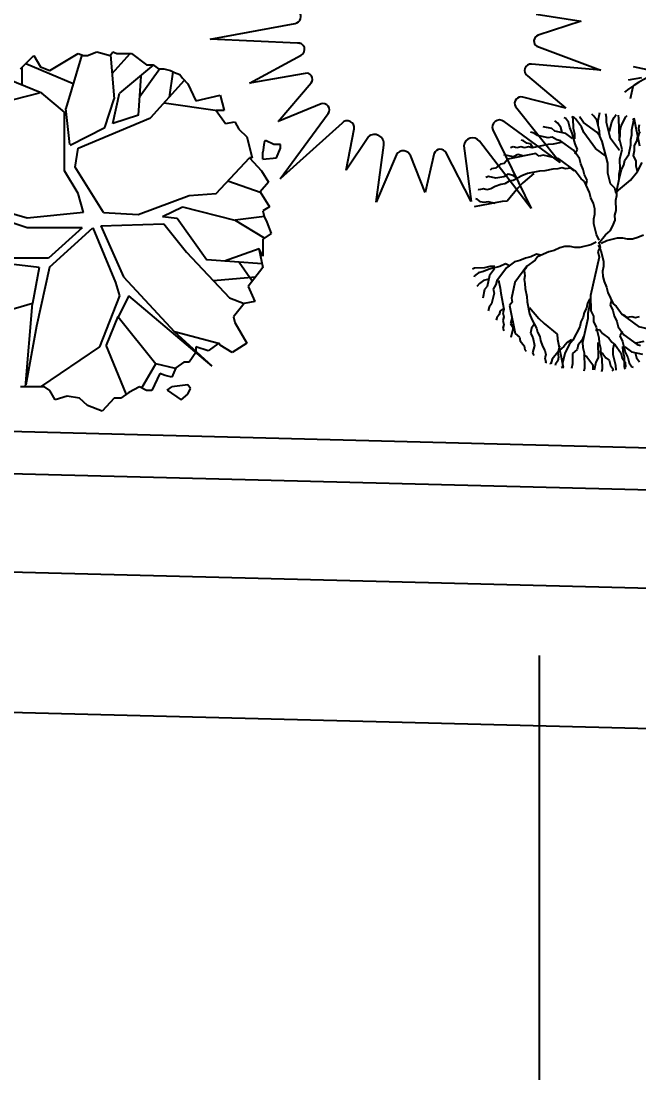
# Model space of a CAD drawing. Header units: millimetres. Extents: x 2680932 to 6187768, y 127588 to 383208.
# Drawn here: x 3076691 to 3077571, y 145732 to 147231 of the extents above; entities that cross this region are included whole.
import ezdxf

# ---------------------------------------------------------------- set-up
doc = ezdxf.new("R2010")
doc.units = ezdxf.units.MM
doc.header["$LTSCALE"] = 20
for name, color, linetype in [('AXIS', 3, 'Continuous'), ('家具内线', 36, 'Continuous'), ('家具外线', 255, 'Continuous'), ('装饰一', 201, 'Continuous'), ('阳台栏杆', 149, 'Continuous')]:
    doc.layers.add(name, color=color, linetype=linetype)
doc.styles.add('_TCH_DIM_T3', font='SIMPLEX', dxfattribs={"width": 0.705882, "bigfont": 'GBCBIG'})
doc.dimstyles.new('_TCH_ARCH&&100', dxfattribs={"dimtxt": 297.5, "dimasz": 100, "dimexe": 250, "dimexo": 300, "dimgap": 126.25, "dimtad": 1, "dimdec": 0, "dimzin": 0, "dimdsep": 46, "dimtxsty": '_TCH_DIM_T3', "dimblk": 'ARCHTICK', "dimcen": 0.09, "dimclrt": 7, "dimazin": 2, "dimtfac": 1, "dimtdec": 0, "dimtix": 1, "dimtmove": 2, "dimatfit": 3, "dimfxl": 1, "dimtolj": 1, "dimtzin": 0, "dimarcsym": 0})

# ---------------------------------------------------------------- blocks, each defined once
blk = doc.blocks.new('_ArchTick')
at = {"color": 0, "linetype": 'ByBlock', "lineweight": -3, "const_width": 0.15}
blk.add_lwpolyline([(-0.5, -0.5), (0.5, 0.5)], dxfattribs=at)
blk = doc.blocks.new('*D321')
at = {"layer": 'AXIS', "color": 0, "lineweight": -2, "transparency": 16777216}
for p, q in [((3069629.1, 146027), (3069629.1, 143577)), ((3077429.1, 146027), (3077429.1, 143577)), ((3069629.1, 143827), (3077429.1, 143827))]:
    blk.add_line(p, q, dxfattribs=at)
at = {"layer": 'Defpoints', "color": 0, "transparency": 16777216}
for p in [(3069629.1, 146327), (3077429.1, 146327), (3077429.1, 143827)]:
    blk.add_point(p, dxfattribs=at)
at = {"layer": 'AXIS', "color": 0, "lineweight": -2, "transparency": 16777216, "xscale": 100, "yscale": 100, "zscale": 100, "rotation": 180}
blk.add_blockref('_ArchTick', (3069629.1, 143827), dxfattribs=at)
at = {"layer": 'AXIS', "color": 0, "lineweight": -2, "transparency": 16777216, "xscale": 100, "yscale": 100, "zscale": 100}
blk.add_blockref('_ArchTick', (3077429.1, 143827), dxfattribs=at)
at = {"layer": 'AXIS', "color": 7, "transparency": 16777216, "insert": (3073529.1, 144102), "char_height": 297.5, "attachment_point": 5, "style": '_TCH_DIM_T3'}
blk.add_mtext('\\A1;7800', dxfattribs=at)
blk = doc.blocks.new('*D322')
at = {"layer": 'AXIS', "color": 0, "lineweight": -2, "transparency": 16777216}
for p, q in [((3077429.1, 146027), (3077429.1, 143577)), ((3085229.1, 146027), (3085229.1, 143577)), ((3077429.1, 143827), (3085229.1, 143827))]:
    blk.add_line(p, q, dxfattribs=at)
at = {"layer": 'Defpoints', "color": 0, "transparency": 16777216}
for p in [(3077429.1, 146327), (3085229.1, 146327), (3085229.1, 143827)]:
    blk.add_point(p, dxfattribs=at)
at = {"layer": 'AXIS', "color": 0, "lineweight": -2, "transparency": 16777216, "xscale": 100, "yscale": 100, "zscale": 100, "rotation": 180}
blk.add_blockref('_ArchTick', (3077429.1, 143827), dxfattribs=at)
at = {"layer": 'AXIS', "color": 0, "lineweight": -2, "transparency": 16777216, "xscale": 100, "yscale": 100, "zscale": 100}
blk.add_blockref('_ArchTick', (3085229.1, 143827), dxfattribs=at)
at = {"layer": 'AXIS', "color": 7, "transparency": 16777216, "insert": (3081329.1, 144102), "char_height": 297.5, "attachment_point": 5, "style": '_TCH_DIM_T3'}
blk.add_mtext('\\A1;7800', dxfattribs=at)
blk = doc.blocks.new('*D327')
at = {"layer": 'AXIS', "color": 0, "lineweight": -2, "transparency": 16777216}
for p, q in [((3065079.1, 146027), (3065079.1, 142777)), ((3116429.1, 146027), (3116429.1, 142777)), ((3065079.1, 143027), (3116429.1, 143027))]:
    blk.add_line(p, q, dxfattribs=at)
at = {"layer": 'Defpoints', "color": 0, "transparency": 16777216}
for p in [(3065079.1, 146327), (3116429.1, 146327), (3116429.1, 143027)]:
    blk.add_point(p, dxfattribs=at)
at = {"layer": 'AXIS', "color": 0, "lineweight": -2, "transparency": 16777216, "xscale": 100, "yscale": 100, "zscale": 100, "rotation": 180}
blk.add_blockref('_ArchTick', (3065079.1, 143027), dxfattribs=at)
at = {"layer": 'AXIS', "color": 0, "lineweight": -2, "transparency": 16777216, "xscale": 100, "yscale": 100, "zscale": 100}
blk.add_blockref('_ArchTick', (3116429.1, 143027), dxfattribs=at)
at = {"layer": 'AXIS', "color": 7, "transparency": 16777216, "insert": (3090754.1, 143302), "char_height": 297.5, "attachment_point": 5, "style": '_TCH_DIM_T3'}
blk.add_mtext('\\A1;51350', dxfattribs=at)
blk = doc.blocks.new('MK-ZW-0004')
at = {"layer": '家具内线'}
for p, q in [((-131198.7, 4165.3), (-131181.9, 4136.1)), ((-131178, 4154.7), (-131162.6, 4143)), ((-131160.4, 4154.5), (-131145, 4163.3))]:
    blk.add_line(p, q, dxfattribs=at)
at = {"layer": '家具外线'}
for p, q in [((-130880.5, 4408), (-130888.4, 4421.8)), ((-130878.8, 4419.2), (-130877.4, 4426.1)), ((-130866.3, 4416.1), (-130864.9, 4423)), ((-130864.9, 4423), (-130865.7, 4424.6)), ((-130913.8, 4391), (-130925.2, 4410.9)), ((-130894.4, 4404.1), (-130903.7, 4411)), ((-130893.3, 4406.8), (-130895.9, 4411.4)), ((-130890.8, 4383.7), (-130893.3, 4406.8)), ((-130883.1, 4412.6), (-130878.8, 4419.2)), ((-130879.3, 4396.4), (-130880.5, 4408)), ((-130874, 4401.5), (-130870.6, 4409.6)), ((-130870.6, 4409.6), (-130866.3, 4416.1)), ((-130868, 4404.9), (-130857.5, 4415)), ((-130864.9, 4404.4), (-130863.5, 4411.3)), ((-130863.5, 4411.3), (-130858.3, 4416.3)), ((-130857.5, 4415), (-130856.4, 4417.7)), ((-130851.3, 4404), (-130846.1, 4409.1)), ((-130845.7, 4399.1), (-130844.3, 4406)), ((-130844.3, 4406), (-130841.4, 4405.6)), ((-130910.8, 4362.1), (-130913.8, 4391)), ((-130882.7, 4388.4), (-130874, 4401.5)), ((-130877.5, 4393.4), (-130872.3, 4398.4)), ((-130872.3, 4398.4), (-130868, 4404.9)), ((-130872.1, 4384), (-130869.3, 4397.8)), ((-130869.3, 4397.8), (-130864.9, 4404.4)), ((-130865.1, 4385.9), (-130859.9, 4390.9)), ((-130859.9, 4390.9), (-130851.3, 4404)), ((-130850.1, 4392.5), (-130845.7, 4399.1)), ((-130849.5, 4386.7), (-130850.1, 4392.5)), ((-130844.8, 4383.3), (-130834.4, 4393.3)), ((-130834.4, 4393.3), (-130830.3, 4395.6)), ((-130920.4, 4379), (-130925.1, 4382.4)), ((-130917.8, 4374.4), (-130920.4, 4379)), ((-130893.7, 4369.8), (-130890.8, 4383.7)), ((-130893.1, 4378.3), (-130886.2, 4380.3)), ((-130886.2, 4380.3), (-130882.7, 4388.4)), ((-130872.9, 4371.3), (-130871.5, 4378.2)), ((-130871.5, 4378.2), (-130872.1, 4384)), ((-130871.2, 4382.4), (-130865.1, 4385.9)), ((-130857.8, 4363.6), (-130842.2, 4378.7)), ((-130854.3, 4371.7), (-130849.1, 4376.7)), ((-130850.9, 4379.8), (-130849.5, 4386.7)), ((-130850.3, 4374), (-130850.9, 4379.8)), ((-130849.1, 4376.7), (-130844.8, 4383.3)), ((-130842.2, 4378.7), (-130835.2, 4380.6)), ((-130835.2, 4380.6), (-130825, 4386.4)), ((-130832.2, 4366), (-130829.4, 4379.9)), ((-130829.4, 4379.9), (-130824.2, 4384.9)), ((-130818, 4374.1), (-130814, 4376.4)), ((-130912.3, 4369.4), (-130917.8, 4374.4)), ((-130913.6, 4348.2), (-130910.8, 4362.1)), ((-130911.6, 4363.6), (-130912.3, 4369.4)), ((-130901.4, 4355.2), (-130898, 4363.3)), ((-130898, 4363.3), (-130893.7, 4369.8)), ((-130871.7, 4359.7), (-130872.9, 4371.3)), ((-130863.9, 4360.1), (-130858.7, 4365.1)), ((-130858.7, 4365.1), (-130854.3, 4371.7)), ((-130833.6, 4359.1), (-130818, 4374.1)), ((-130831.6, 4360.2), (-130832.2, 4366)), ((-130811.2, 4357.6), (-130805.2, 4361.1)), ((-130913, 4342.5), (-130913.6, 4348.2)), ((-130909.2, 4340.5), (-130905.8, 4348.6)), ((-130905.8, 4348.6), (-130901.4, 4355.2)), ((-130876, 4338.9), (-130872.5, 4347)), ((-130873.6, 4330.1), (-130843.2, 4347.5)), ((-130873.1, 4352.8), (-130871.7, 4359.7)), ((-130868.5, 4349.3), (-130873.1, 4352.8)), ((-130872.5, 4347), (-130863.9, 4360.1)), ((-130843.2, 4347.5), (-130838, 4352.5)), ((-130838, 4352.5), (-130833.6, 4359.1)), ((-130836.5, 4345.2), (-130830.4, 4348.7)), ((-130830.4, 4348.7), (-130821.7, 4347.5)), ((-130822.6, 4318.2), (-130798.4, 4350.9)), ((-130821.7, 4347.5), (-130811.2, 4357.6)), ((-130814.4, 4339.5), (-130802.2, 4346.5)), ((-130802.2, 4346.5), (-130797, 4351.5)), ((-130797, 4351.5), (-130798.1, 4348.8)), ((-130919.9, 4326.3), (-130913, 4342.5)), ((-130915.3, 4337.1), (-130909.2, 4340.5)), ((-130884.6, 4325.8), (-130881.2, 4333.9)), ((-130881.2, 4333.9), (-130876, 4338.9)), ((-130857, 4329.4), (-130836.1, 4335.2)), ((-130851.3, 4342.8), (-130844.3, 4344.8)), ((-130844.3, 4344.8), (-130836.5, 4345.2)), ((-130836.1, 4335.2), (-130828.3, 4335.6)), ((-130835.3, 4333.7), (-130828.6, 4331.4)), ((-130828.6, 4331.4), (-130820.7, 4331.8)), ((-130828.3, 4335.6), (-130814.4, 4339.5)), ((-130820.7, 4331.8), (-130812, 4330.6)), ((-130817.2, 4326.7), (-130808, 4331.9)), ((-130812, 4330.6), (-130796.3, 4331.5)), ((-130808, 4331.9), (-130804.5, 4336.6)), ((-130804.5, 4336.6), (-130799.9, 4339.3)), ((-130799.9, 4339.3), (-130794.2, 4339.9)), ((-130796.3, 4331.5), (-130790.2, 4334.9)), ((-130794.2, 4339.9), (-130792.6, 4340.7)), ((-130790.2, 4334.9), (-130789.3, 4333.4)), ((-130927.7, 4311.6), (-130924.2, 4319.7)), ((-130924.2, 4319.7), (-130919.9, 4326.3)), ((-130900.2, 4310.7), (-130884.6, 4325.8)), ((-130896.2, 4313.1), (-130891, 4318.1)), ((-130891, 4318.1), (-130878.8, 4325.1)), ((-130889.2, 4315), (-130883.1, 4318.5)), ((-130883.1, 4318.5), (-130876.2, 4320.4)), ((-130878.8, 4325.1), (-130873.6, 4330.1)), ((-130876.2, 4320.4), (-130870.1, 4323.9)), ((-130870.1, 4323.9), (-130863.1, 4325.9)), ((-130863.1, 4325.9), (-130857, 4329.4)), ((-130827.6, 4312.7), (-130822.6, 4318.2)), ((-130801, 4309), (-130798.7, 4315.7)), ((-130798.7, 4315.7), (-130795.3, 4320.4)), ((-130795.3, 4320.4), (-130790.7, 4323)), ((-130790.7, 4323), (-130787.2, 4327.7)), ((-130787.2, 4327.7), (-130785.7, 4328.6)), ((-131006.7, 4304.4), (-131014.8, 4307.9)), ((-131000.1, 4300.1), (-131006.7, 4304.4)), ((-130948.9, 4282.9), (-130900.2, 4310.7)), ((-130937.2, 4300), (-130932, 4305.1)), ((-130932, 4305.1), (-130927.7, 4311.6)), ((-130896.2, 4313.1), (-130889.2, 4315)), ((-130826.3, 4289.1), (-130827.6, 4312.7)), ((-130808.3, 4296.8), (-130804.8, 4301.4)), ((-130804.8, 4301.4), (-130801, 4309)), ((-130793.7, 4299.8), (-130784.4, 4305)), ((-130784.4, 4305), (-130782.5, 4308.8)), ((-130995.1, 4294.9), (-131000.1, 4300.1)), ((-130991.6, 4288.8), (-130995.1, 4294.9)), ((-130986.6, 4283.6), (-130991.6, 4288.8)), ((-130957.2, 4278.4), (-130948.5, 4291.5)), ((-130948.5, 4291.5), (-130943.3, 4296.6)), ((-130943.3, 4296.6), (-130937.2, 4300)), ((-130826.3, 4278.4), (-130826.3, 4289.1)), ((-130814, 4285.4), (-130810.6, 4290.1)), ((-130810.6, 4290.1), (-130808.3, 4296.8)), ((-130802.8, 4283.7), (-130800.6, 4290.4)), ((-130800.6, 4290.4), (-130793.7, 4299.8)), ((-130784.8, 4280.6), (-130783.6, 4289.3)), ((-130783.6, 4289.3), (-130780.2, 4294)), ((-130780.2, 4294), (-130779.8, 4296.9)), ((-130973.5, 4274.9), (-130986.6, 4283.6)), ((-130965.4, 4271.5), (-130973.5, 4274.9)), ((-130964.6, 4267.8), (-130960.2, 4274.4)), ((-130960.6, 4270.3), (-130957.2, 4278.4)), ((-130960.2, 4274.4), (-130953.3, 4276.3)), ((-130953.3, 4276.3), (-130948.9, 4282.9)), ((-130828.9, 4258), (-130826.3, 4278.4)), ((-130822.4, 4264.4), (-130818.6, 4272)), ((-130818.6, 4272), (-130814, 4285.4)), ((-130814.8, 4279.6), (-130809, 4280.2)), ((-130809, 4280.2), (-130802.8, 4283.7)), ((-130788.2, 4276), (-130784.8, 4280.6)), ((-130787.8, 4268.1), (-130788.2, 4276)), ((-131014.2, 4255.8), (-131024.6, 4245.7)), ((-131008.1, 4259.2), (-131014.2, 4255.8)), ((-131002.9, 4264.3), (-131008.1, 4259.2)), ((-130993.9, 4267.4), (-131002.9, 4264.3)), ((-130986.9, 4269.3), (-130993.9, 4267.4)), ((-130978.2, 4268.2), (-130986.9, 4269.3)), ((-130970, 4258.6), (-130978.7, 4245.5)), ((-130962.5, 4269), (-130978.2, 4268.2)), ((-130966.6, 4266.7), (-130970, 4258.6)), ((-130961.8, 4265.5), (-130953.7, 4262.1)), ((-130953.7, 4262.1), (-130940.6, 4253.4)), ((-130832.8, 4250.4), (-130822.4, 4264.4)), ((-130811.9, 4235.4), (-130787.8, 4268.1)), ((-130793.9, 4253.8), (-130791.6, 4260.5)), ((-130791.6, 4260.5), (-130779.3, 4267.6)), ((-131075.7, 4240.9), (-131089.7, 4237.1)), ((-131075.7, 4240.9), (-131080.1, 4234.4)), ((-131060, 4241.8), (-131075.7, 4240.9)), ((-131033.9, 4238.4), (-131060, 4241.8)), ((-131030.7, 4242.2), (-131037.9, 4236.1)), ((-131024.6, 4245.7), (-131030.7, 4242.2)), ((-130978.7, 4245.5), (-130983.9, 4240.4)), ((-130940.6, 4253.4), (-130935.5, 4248.2)), ((-130935.5, 4248.2), (-130932, 4242.1)), ((-130932, 4242.1), (-130927, 4236.9)), ((-130844.7, 4235.6), (-130837.8, 4244.9)), ((-130837.8, 4244.9), (-130832.8, 4250.4)), ((-130800.1, 4250.3), (-130793.9, 4253.8)), ((-130794.3, 4240.2), (-130789.6, 4242.8)), ((-130789.6, 4242.8), (-130786.2, 4247.5)), ((-130786.2, 4247.5), (-130781.6, 4250.1)), ((-130781.6, 4250.1), (-130779.7, 4253.9)), ((-131085.3, 4229.4), (-131088.7, 4221.3)), ((-131080.1, 4234.4), (-131085.3, 4229.4)), ((-131050.1, 4229.1), (-131062.3, 4222.1)), ((-131050.1, 4229.1), (-131055.3, 4224.1)), ((-131037.9, 4236.1), (-131050.1, 4229.1)), ((-131036.2, 4233), (-131036.7, 4224.5)), ((-131031.8, 4239.5), (-131036.2, 4233)), ((-130995.2, 4231.9), (-130999.5, 4225.4)), ((-130990, 4237), (-130995.2, 4231.9)), ((-130983.9, 4240.4), (-130990, 4237)), ((-130927, 4236.9), (-130920.5, 4232.6)), ((-130920.5, 4232.6), (-130912.4, 4229.1)), ((-130912.4, 4229.1), (-130905.8, 4224.8)), ((-130853.1, 4225.4), (-130849.6, 4230)), ((-130849.6, 4230), (-130844.7, 4235.6)), ((-130841.1, 4218.7), (-130821.2, 4230.2)), ((-130821.2, 4230.2), (-130817.7, 4234.8)), ((-130817.7, 4234.8), (-130811.9, 4235.4)), ((-130816.1, 4214.2), (-130802.3, 4232.9)), ((-130803.8, 4232), (-130796.9, 4230.6)), ((-130802.3, 4232.9), (-130797.7, 4235.5)), ((-130797.7, 4235.5), (-130794.3, 4240.2)), ((-130796.9, 4230.6), (-130792.3, 4233.2)), ((-130792.3, 4233.2), (-130786.5, 4233.8)), ((-130786.5, 4233.8), (-130783.5, 4235.6)), ((-131104.6, 4218.8), (-131128.7, 4186.1)), ((-131107, 4210.8), (-131113.1, 4207.3)), ((-131100, 4212.8), (-131107, 4210.8)), ((-131094.8, 4217.8), (-131100, 4212.8)), ((-131085.2, 4215.1), (-131097.4, 4208.2)), ((-131088.7, 4221.3), (-131094.8, 4217.8)), ((-131075.3, 4216.7), (-131085.2, 4215.1)), ((-131069.2, 4220.2), (-131075.3, 4216.7)), ((-131061.4, 4220.6), (-131071.8, 4210.5)), ((-131062.3, 4222.1), (-131069.2, 4220.2)), ((-131055.3, 4224.1), (-131061.4, 4220.6)), ((-131045.4, 4211.4), (-131055.8, 4201.4)), ((-131036.7, 4224.5), (-131045.4, 4211.4)), ((-131003, 4217.3), (-131007.3, 4210.7)), ((-130999.5, 4225.4), (-131003, 4217.3)), ((-130905.8, 4224.8), (-130889.6, 4217.9)), ((-130895, 4220.2), (-130891.6, 4214.1)), ((-130891.6, 4214.1), (-130883.5, 4210.7)), ((-130889.6, 4217.9), (-130883.9, 4218.5)), ((-130883.9, 4218.5), (-130870, 4215.7)), ((-130870, 4215.7), (-130841.1, 4218.7)), ((-130868.5, 4216.6), (-130862.7, 4217.2)), ((-130862.7, 4217.2), (-130857.7, 4222.7)), ((-130857.7, 4222.7), (-130853.1, 4225.4)), ((-130821.1, 4208.7), (-130816.1, 4214.2)), ((-130809.9, 4207), (-130796.1, 4214.9)), ((-130796.1, 4214.9), (-130790.3, 4215.5)), ((-130790.3, 4215.5), (-130785.7, 4218.1)), ((-131122.6, 4200.4), (-131127.2, 4197.8)), ((-131119.2, 4205.1), (-131122.6, 4200.4)), ((-131113.1, 4207.3), (-131120, 4205.4)), ((-131110, 4210.3), (-131119.2, 4205.1)), ((-131108.7, 4199.7), (-131113.9, 4194.6)), ((-131102.6, 4203.1), (-131108.7, 4199.7)), ((-131097.4, 4208.2), (-131102.6, 4203.1)), ((-131084, 4203.6), (-131092.6, 4190.5)), ((-131080.2, 4201.7), (-131084.4, 4180.9)), ((-131071.8, 4210.5), (-131084, 4203.6)), ((-131055.8, 4201.4), (-131073.1, 4175.1)), ((-131018, 4196.5), (-131021.4, 4188.4)), ((-131011.9, 4200), (-131018, 4196.5)), ((-131007.3, 4210.7), (-131014.2, 4194.6)), ((-130883.5, 4210.7), (-130876.9, 4206.3)), ((-130876.9, 4206.3), (-130868.8, 4202.9)), ((-130868.8, 4202.9), (-130862.3, 4198.6)), ((-130862.3, 4198.6), (-130848.4, 4195.7)), ((-130853.8, 4198), (-130851.8, 4191.1)), ((-130848.4, 4195.7), (-130825.3, 4198.2)), ((-130828, 4199.3), (-130821.1, 4208.7)), ((-130825.3, 4198.2), (-130820.7, 4200.8)), ((-130820.7, 4200.8), (-130813.4, 4202.3)), ((-130813.4, 4202.3), (-130809.9, 4207)), ((-130804.5, 4193.9), (-130793.7, 4200.1)), ((-131126, 4187.7), (-131127.2, 4185)), ((-131113.9, 4194.6), (-131126, 4187.7)), ((-131092.6, 4190.5), (-131113.5, 4170.4)), ((-131101.9, 4183.1), (-131108, 4179.6)), ((-131096.7, 4188.1), (-131101.9, 4183.1)), ((-131084.4, 4180.9), (-131097.4, 4161.2)), ((-131090.6, 4191.6), (-131096.7, 4188.1)), ((-131061.3, 4192.1), (-131059.4, 4174.8)), ((-131025.7, 4181.8), (-131029.2, 4173.7)), ((-131021.4, 4188.4), (-131025.7, 4181.8)), ((-131013.6, 4188.8), (-131016.4, 4174.9)), ((-131014.2, 4194.6), (-131013.6, 4188.8)), ((-130851.8, 4191.1), (-130843.7, 4187.6)), ((-130843.7, 4187.6), (-130830.6, 4179)), ((-130838.7, 4182.4), (-130833.7, 4177.2)), ((-130835.7, 4184.2), (-130824.1, 4185.4)), ((-130824.1, 4185.4), (-130810.3, 4193.3)), ((-130819.5, 4188), (-130812.9, 4183.7)), ((-130812.9, 4183.7), (-130806, 4182.3)), ((-130810.3, 4193.3), (-130804.5, 4193.9)), ((-130806, 4182.3), (-130800.2, 4182.9)), ((-131121.9, 4175.8), (-131124.8, 4176.1)), ((-131108, 4179.6), (-131121.9, 4175.8)), ((-131113.5, 4170.4), (-131116.6, 4166.5)), ((-131103, 4166.2), (-131109.9, 4164.2)), ((-131090.8, 4173.2), (-131103, 4166.2)), ((-131076.5, 4167), (-131081.7, 4162)), ((-131076.5, 4167), (-131078, 4160.1)), ((-131073.1, 4175.1), (-131076.5, 4167)), ((-131059.4, 4174.8), (-131065.1, 4147.1)), ((-131033.5, 4167.2), (-131036.4, 4153.3)), ((-131029.2, 4173.7), (-131033.5, 4167.2)), ((-131016.4, 4174.9), (-131013.4, 4146.1)), ((-131015.5, 4173.4), (-131014.9, 4167.6)), ((-131014.9, 4167.6), (-131009.4, 4162.6)), ((-130833.7, 4177.2), (-130827.2, 4172.9)), ((-130830.6, 4179), (-130822.5, 4175.5)), ((-130827.2, 4172.9), (-130817.1, 4162.5)), ((-130822.5, 4175.5), (-130816, 4171.2)), ((-130816, 4171.2), (-130809.1, 4169.8)), ((-130809.1, 4169.8), (-130807.5, 4170.6)), ((-131109.9, 4164.2), (-131114.9, 4163.5)), ((-131102.6, 4156.2), (-131105.8, 4152.3)), ((-131097.4, 4161.2), (-131102.6, 4156.2)), ((-131086.1, 4155.5), (-131091.3, 4150.4)), ((-131081.7, 4162), (-131090.4, 4148.9)), ((-131078, 4160.1), (-131075.5, 4137)), ((-131041, 4156.8), (-131044.5, 4148.7)), ((-131034.1, 4158.7), (-131041, 4156.8)), ((-131036.4, 4153.3), (-131033.9, 4130.2)), ((-131026.5, 4050), (-131010.5, 4151)), ((-131010.5, 4151), (-130999.9, 4052.4)), ((-131009.4, 4162.6), (-131006.7, 4158)), ((-131006.7, 4158), (-131002.1, 4154.6)), ((-131002.1, 4154.6), (-130996.5, 4149.6)), ((-130980, 4048.8), (-130934.4, 4164.7)), ((-130934.4, 4164.7), (-130955.4, 4045.8)), ((-130817.1, 4162.5), (-130814.4, 4161.3)), ((-131091.3, 4150.4), (-131101.4, 4144.6)), ((-131091.8, 4142), (-131092.1, 4137.7)), ((-131090.4, 4148.9), (-131091.8, 4142)), ((-131075.5, 4137), (-131076.9, 4130.1)), ((-131068.6, 4139), (-131071.4, 4125.1)), ((-131065.1, 4147.1), (-131068.6, 4139)), ((-131054.9, 4138.6), (-131059.2, 4132.1)), ((-131049.7, 4143.6), (-131054.9, 4138.6)), ((-131044.5, 4148.7), (-131053.1, 4135.5)), ((-131047.9, 4140.6), (-131046.7, 4129)), ((-131013.4, 4146.1), (-131001.9, 4126.1)), ((-130996.5, 4149.6), (-130987.2, 4142.7)), ((-130987.2, 4142.7), (-130981.6, 4137.7)), ((-130981.6, 4137.7), (-130967.6, 4127.3)), ((-131076.9, 4130.1), (-131078.1, 4127.4)), ((-131071.4, 4125.1), (-131071.7, 4120.9)), ((-131069.6, 4122), (-131070.8, 4119.3)), ((-131059.2, 4132.1), (-131069.6, 4122)), ((-131060.9, 4120.9), (-131062.3, 4114)), ((-131056.6, 4127.5), (-131060.9, 4120.9)), ((-131053.1, 4135.5), (-131056.6, 4127.5)), ((-131044.1, 4124.4), (-131048.4, 4117.9)), ((-131046.7, 4129), (-131038.8, 4115.2)), ((-131033.9, 4130.2), (-131031.3, 4125.6)), ((-131032.8, 4132.9), (-131023.4, 4126)), ((-131031.3, 4125.6), (-131029.8, 4118.3)), ((-131023.4, 4126), (-131017.9, 4121)), ((-131017.9, 4121), (-130999.2, 4107.2)), ((-131001.9, 4126.1), (-130997.3, 4122.6)), ((-130997.3, 4122.6), (-130996.7, 4116.9)), ((-130974.1, 4133.9), (-130953.7, 4131.2)), ((-130967.6, 4127.3), (-130960.1, 4123.5)), ((-130960.1, 4123.5), (-130946.7, 4118.9)), ((-130953.7, 4131.2), (-130943, 4131.3)), ((-130943, 4131.3), (-130919.4, 4132.5)), ((-130919.4, 4132.5), (-130913.9, 4127.5)), ((-130913.9, 4127.5), (-130881.2, 4103.3)), ((-130905.4, 4122.1), (-130900.1, 4112.9)), ((-131062.3, 4114), (-131061.4, 4112.4)), ((-131048.4, 4117.9), (-131049.8, 4110.9)), ((-131049.8, 4110.9), (-131049.2, 4105.2)), ((-131038.8, 4115.2), (-131038.2, 4109.4)), ((-131038.2, 4109.4), (-131032, 4098.7)), ((-131029.8, 4118.3), (-131025.1, 4114.8)), ((-131025.1, 4114.8), (-131017.2, 4101)), ((-131000.1, 4108.8), (-131001.5, 4101.8)), ((-130999.2, 4107.2), (-130996.6, 4102.6)), ((-130996.7, 4116.9), (-130964, 4092.7)), ((-130952.5, 4119.7), (-130951.9, 4113.9)), ((-130951.9, 4113.9), (-130948.4, 4107.8)), ((-130948.4, 4107.8), (-130941.7, 4105.5)), ((-130946.7, 4118.9), (-130942, 4115.5)), ((-130942, 4115.5), (-130935.3, 4113.2)), ((-130935.3, 4113.2), (-130930.7, 4109.7)), ((-130930.7, 4109.7), (-130923.1, 4105.9)), ((-130923.1, 4105.9), (-130916.4, 4103.6)), ((-130900.1, 4112.9), (-130895.5, 4109.5)), ((-130895.5, 4109.5), (-130892.8, 4104.9)), ((-131147, 4105), (-131086.7, 4026.2)), ((-131110.6, 4014.7), (-131147, 4105)), ((-131070.4, 4033.4), (-131073, 4104.6)), ((-131073, 4104.6), (-131043.6, 4048.7)), ((-131017.2, 4101), (-131016.6, 4095.2)), ((-131016.6, 4095.2), (-131014, 4090.6)), ((-131001.5, 4101.8), (-130998.9, 4097.2)), ((-130998.9, 4097.2), (-130998.3, 4091.5)), ((-130998.3, 4091.5), (-130996.5, 4088.4)), ((-130996.6, 4102.6), (-130991.9, 4099.2)), ((-130991.9, 4099.2), (-130989.3, 4094.6)), ((-130989.3, 4094.6), (-130984.6, 4091.1)), ((-130984.6, 4091.1), (-130982, 4086.5)), ((-130981.8, 4105), (-130978.3, 4098.8)), ((-130978.3, 4098.8), (-130971.6, 4096.5)), ((-130971.6, 4096.5), (-130964.5, 4084.2)), ((-130964, 4092.7), (-130956.1, 4093.1)), ((-130956.1, 4093.1), (-130951.5, 4089.7)), ((-130941.7, 4105.5), (-130932.3, 4098.6)), ((-130935.7, 4033.5), (-130884.3, 4095)), ((-130932.3, 4098.6), (-130927.1, 4089.4)), ((-130916.4, 4103.6), (-130911.7, 4100.2)), ((-130911.7, 4100.2), (-130909.1, 4095.6)), ((-130884.3, 4095), (-130911.2, 4021.9)), ((-130909.1, 4095.6), (-130904.4, 4092.1)), ((-130904.4, 4092.1), (-130903.5, 4090.6)), ((-130892.8, 4104.9), (-130892.2, 4099.1)), ((-130892.2, 4099.1), (-130891.4, 4097.5)), ((-130982, 4086.5), (-130978.2, 4084.6)), ((-130951.5, 4089.7), (-130942.8, 4088.5)), ((-130942.8, 4088.5), (-130938.1, 4085.1)), ((-130938.1, 4085.1), (-130935.2, 4084.7)), ((-130927.1, 4089.4), (-130923.3, 4087.4)), ((-131143.4, 3983.1), (-131179.5, 4037.2)), ((-131179.5, 4037.2), (-131123.1, 4005.4)), ((-130899.1, 4009.6), (-130849.2, 4038.1)), ((-130849.2, 4038.1), (-130873.8, 3987.7)), ((-130861.8, 3971.1), (-130792.1, 3996)), ((-130792.1, 3996), (-130859.3, 3949)), ((-130853.1, 3924.8), (-130796.9, 3933.4)), ((-130796.9, 3933.4), (-130847.8, 3902.1)), ((-130842.4, 3883.8), (-130724, 3872.5)), ((-130724, 3872.5), (-130839, 3860.1)), ((-130839, 3860.1), (-130839, 3860.1)), ((-130839, 3860.1), (-130839, 3860.1)), ((-130842.2, 3843.4), (-130782.8, 3815.3)), ((-130782.8, 3815.3), (-130855, 3812.5)), ((-130859.1, 3797.4), (-130795.4, 3748.3)), ((-130886.6, 3765.2), (-130883.7, 3760.1)), ((-130795.4, 3748.3), (-130874.6, 3775.6)), ((-130883.5, 3759.9), (-130803.5, 3664.6)), ((-130803.5, 3664.6), (-130901.8, 3738.7))]:
    blk.add_line(p, q, dxfattribs=at)
for centre, radius, start, end in [((-131112.7, 4345.9), 198.1, 187.4142, 260.1721), ((-131035.3, 4053.1), 9.36, 207.7708, 340.4995), ((-130989.4, 4053.5), 10.5, 186.1555, 333.3362), ((-131079.4, 4031.8), 9.14, 217.4517, 10.1124), ((-130943.1, 4043.6), 12.5, 169.9706, 306.4196), ((-130902.2, 4018.6), 9.54, 159.8064, 289.3822), ((-131118.9, 4012.8), 8.52, 240.5389, 12.699), ((-130863.4, 3982.6), 11.6, 153.9918, 277.914), ((-130851.7, 3938), 13.4, 124.965, 263.8641), ((-130842.6, 3893.7), 9.88, 121.5581, 271.2092), ((-130838.1, 3851.3), 8.9, 96.1468, 242.6538), ((-130854.7, 3804.3), 8.21, 92.2395, 237.7693), ((-130877.6, 3767), 9.16, 70.9734, 230.5064), ((-130908, 3730.6), 10.2, 53.0125, 174.5516)]:
    blk.add_arc(centre, radius, start, end, dxfattribs=at)
blk = doc.blocks.new('MK-ZW-0405')
at = {"layer": '家具内线'}
for p, q in [((-84454.8, -13311.4), (-84511.4, -13502.1)), ((-84352.9, -13311.9), (-84339.6, -13468.4)), ((-84347.3, -13377.3), (-84282.3, -13306.6)), ((-84668.9, -13355.8), (-84668.9, -13418.8)), ((-84654.6, -13341.7), (-84485.1, -13413.5)), ((-84199.7, -13347.1), (-84320.5, -13448.2)), ((-84177.3, -13360.6), (-84249.2, -13462)), ((-84130.2, -13371.5), (-84143.9, -13461.7)), ((-84597.3, -13448.2), (-84745.3, -13387.5)), ((-84253.4, -13525.5), (-84244.1, -13387.5)), ((-84089.9, -13403.1), (-84210.7, -13535.8)), ((-84606.8, -13448.2), (-84740.5, -13481.9)), ((-84516.2, -13515.6), (-84597.3, -13448.2)), ((-84344.4, -13556), (-84320.5, -13448.2)), ((-84373, -13569.5), (-84339.6, -13468.4)), ((-84161.8, -13482.1), (-83972.1, -13508.9)), ((-84516.2, -13724.6), (-84516.2, -13515.6)), ((-84497.1, -13630.2), (-84511.4, -13502.1)), ((-84468.4, -13643.7), (-84210.7, -13535.8)), ((-84253.4, -13525.5), (-84344.4, -13556)), ((-84496.8, -13632.5), (-84373, -13569.5)), ((-83805.1, -13623.5), (-83809.8, -13657.2)), ((-83800.3, -13616.7), (-83805.1, -13623.5)), ((-83771.7, -13630.2), (-83800.3, -13616.7)), ((-83747.8, -13630.2), (-83771.7, -13630.2)), ((-83747.8, -13643.7), (-83747.8, -13630.2)), ((-84478, -13711.1), (-84468.4, -13643.7)), ((-83809.8, -13683), (-83809.8, -13657.2)), ((-83762.1, -13677.4), (-83747.8, -13643.7)), ((-84377.8, -13872.9), (-84478, -13711.1)), ((-83976.9, -13805.5), (-83857.6, -13677.4)), ((-83809.8, -13683), (-83762.1, -13677.4)), ((-84468.4, -13805.5), (-84516.2, -13724.6)), ((-83816.7, -13803), (-83935.5, -13761.1)), ((-84449.4, -13872.9), (-84468.4, -13805.5)), ((-84253.7, -13879.6), (-84072.3, -13812.2)), ((-84072.3, -13812.2), (-83976.9, -13805.5)), ((-84649.8, -13893.1), (-84788.2, -13852.6)), ((-84167.8, -13886.4), (-84096.2, -13852.6)), ((-84096.2, -13852.6), (-83910.1, -13899.8)), ((-84649.8, -13926.8), (-84793, -13879.6)), ((-84449.4, -13872.9), (-84649.8, -13893.1)), ((-84377.8, -13872.9), (-84253.7, -13879.6)), ((-84167.8, -13886.4), (-84115.3, -13893.1)), ((-84115.3, -13893.1), (-84010.3, -14041.4)), ((-83804.8, -13886.9), (-83909.2, -13900.3)), ((-84454.1, -13926.8), (-84649.8, -13926.8)), ((-84454.1, -13926.8), (-84573.4, -14034.7)), ((-84570, -14067.6), (-84415.9, -13926.8)), ((-84415.9, -13926.8), (-84334.8, -14122.3)), ((-84387.3, -13920.1), (-84163, -13913.3)), ((-84387.3, -13920.1), (-84306.2, -14102.1)), ((-84163, -13913.3), (-84081.9, -14014.4)), ((-83804.7, -13963.6), (-83910.1, -13899.8)), ((-83823.8, -14002.5), (-83946.9, -14046)), ((-84573.4, -14034.7), (-84735.7, -14034.7)), ((-84081.9, -14014.4), (-83929.1, -14176.2)), ((-83812.5, -14055.7), (-84010.3, -14041.4)), ((-84606.8, -14068.4), (-84716.6, -14054.9)), ((-84606.8, -14068.4), (-84630.7, -14196.4)), ((-84570, -14067.6), (-84616.4, -14277.3)), ((-83894.6, -14049.8), (-83848, -14115.5)), ((-84334.8, -14122.3), (-84320.5, -14169.5)), ((-84306.2, -14102.1), (-84124.8, -14297.6)), ((-83836.6, -14102.8), (-83985.7, -14116.3)), ((-84630.7, -14196.4), (-84793, -14243.6)), ((-84655.1, -14493), (-84630.7, -14196.4)), ((-84320.5, -14169.5), (-84392.1, -14351.5)), ((-84287.1, -14169.5), (-84325.3, -14243.6)), ((-83991.2, -14420.2), (-84287.1, -14169.5)), ((-83929.1, -14176.2), (-83876.6, -14196.4)), ((-84326.1, -14242.6), (-84368.2, -14344.7)), ((-84325.3, -14243.6), (-84191.6, -14412.1)), ((-84616.4, -14277.3), (-84654.6, -14486.3)), ((-83968.6, -14338.9), (-84124.8, -14297.6)), ((-83991.2, -14420.2), (-84124.8, -14297.6)), ((-84296.6, -14518.3), (-84368.2, -14344.7)), ((-84392.1, -14351.5), (-84602.1, -14493)), ((-84151.1, -14504.8), (-84134.4, -14493)), ((-84077.1, -14486.3), (-84134.4, -14493)), ((-84067.5, -14499.8), (-84077.1, -14486.3)), ((-84151.1, -14504.8), (-84101, -14540.2)), ((-84101, -14540.2), (-84077.1, -14520)), ((-84077.1, -14520), (-84067.5, -14499.8))]:
    blk.add_line(p, q, dxfattribs=at)
at = {"layer": '家具外线'}
for p, q in [((-84673.7, -13360.6), (-84625.9, -13313.4)), ((-84625.9, -13313.4), (-84602.1, -13353.8)), ((-84568.7, -13367.3), (-84468.4, -13306.6)), ((-84468.4, -13306.6), (-84449.4, -13313.4)), ((-84449.4, -13313.4), (-84435, -13313.4)), ((-84435, -13313.4), (-84401.6, -13299.9)), ((-84401.6, -13299.9), (-84353.9, -13313.4)), ((-84353.9, -13313.4), (-84344.4, -13299.9)), ((-84344.4, -13299.9), (-84330, -13306.6)), ((-84330, -13306.6), (-84277.5, -13306.6)), ((-84277.5, -13306.6), (-84225, -13347.1)), ((-84602.1, -13353.8), (-84568.7, -13367.3)), ((-84225, -13347.1), (-84201.2, -13347.1)), ((-84201.2, -13347.1), (-84182.1, -13360.6)), ((-84182.1, -13360.6), (-84163, -13360.6)), ((-84163, -13360.6), (-84139.1, -13367.3)), ((-84139.1, -13367.3), (-84124.8, -13374)), ((-84124.8, -13374), (-84105.7, -13380.8)), ((-84105.7, -13380.8), (-84096.2, -13394.3)), ((-84096.2, -13394.3), (-84077.1, -13414.5)), ((-84077.1, -13414.5), (-84048.5, -13475.2)), ((-84048.5, -13475.2), (-83962.6, -13454.9)), ((-83962.6, -13454.9), (-83948.2, -13508.9)), ((-83948.2, -13508.9), (-83976.9, -13508.9)), ((-83976.9, -13508.9), (-83943.5, -13556)), ((-83943.5, -13556), (-83910.1, -13549.3)), ((-83910.1, -13549.3), (-83895.7, -13576.3)), ((-83895.7, -13576.3), (-83867.1, -13603.2)), ((-83867.1, -13603.2), (-83848, -13677.4)), ((-83848, -13677.4), (-83857.6, -13677.4)), ((-83857.6, -13677.4), (-83814.6, -13724.6)), ((-83814.6, -13724.6), (-83790.7, -13765)), ((-83790.7, -13765), (-83819.4, -13798.7)), ((-83819.4, -13798.7), (-83786, -13852.6)), ((-83786, -13852.6), (-83809.8, -13866.1)), ((-83809.8, -13866.1), (-83805.1, -13886.4)), ((-83805.1, -13886.4), (-83795.5, -13906.6)), ((-83795.5, -13906.6), (-83781.2, -13947)), ((-83781.2, -13947), (-83809.8, -13967.2)), ((-83809.8, -13967.2), (-83809.8, -14027.9)), ((-83809.8, -14027.9), (-83824.1, -14000.9)), ((-83824.1, -14000.9), (-83809.8, -14068.4)), ((-83809.8, -14068.4), (-83862.3, -14135.8)), ((-83862.3, -14135.8), (-83838.5, -14189.7)), ((-83876.6, -14196.4), (-83914.8, -14243.6)), ((-83838.5, -14189.7), (-83876.6, -14196.4)), ((-83914.8, -14243.6), (-83910.1, -14263.8)), ((-83910.1, -14263.8), (-83867.1, -14338)), ((-83967.3, -14338), (-84005.5, -14365)), ((-83962.6, -14344.7), (-83967.3, -14338)), ((-83919.6, -14371.7), (-83962.6, -14344.7)), ((-83867.1, -14338), (-83919.6, -14371.7)), ((-84048.5, -14371.7), (-84072.3, -14405.4)), ((-84005.5, -14365), (-84048.5, -14351.5)), ((-84048.5, -14351.5), (-84048.5, -14371.7)), ((-84241.7, -14497.1), (-84191.6, -14412.1)), ((-84121, -14427.9), (-84191.6, -14412.1)), ((-84091.4, -14405.4), (-84120, -14425.6)), ((-84077.1, -14405.4), (-84091.4, -14405.4)), ((-84072.3, -14405.4), (-84077.1, -14405.4)), ((-84177.3, -14445.9), (-84206, -14506.5)), ((-84158.2, -14452.6), (-84177.3, -14445.9)), ((-84134.4, -14459.3), (-84158.2, -14452.6)), ((-84120, -14425.6), (-84134.4, -14459.3)), ((-84640.3, -14493), (-84673.7, -14493)), ((-84606.8, -14493), (-84640.3, -14493)), ((-84587.8, -14493), (-84606.8, -14493)), ((-84568.7, -14506.5), (-84587.8, -14493)), ((-84248.9, -14493), (-84287.1, -14513.3)), ((-84225, -14506.5), (-84248.9, -14493)), ((-84549.6, -14540.2), (-84568.7, -14506.5)), ((-84506.6, -14526.7), (-84549.6, -14540.2)), ((-84463.7, -14533.5), (-84506.6, -14526.7)), ((-84435, -14560.4), (-84463.7, -14533.5)), ((-84339.6, -14533.5), (-84382.5, -14580.7)), ((-84315.7, -14533.5), (-84339.6, -14533.5)), ((-84287.1, -14513.3), (-84315.7, -14533.5)), ((-84206, -14506.5), (-84225, -14506.5)), ((-84382.5, -14580.7), (-84435, -14560.4))]:
    blk.add_line(p, q, dxfattribs=at)

msp = doc.modelspace()

# ---------------------------------------------------------------- linework, layer by layer
at = {"layer": 'AXIS'}
msp.add_line((3077429.1, 146327), (3077429.1, 142327), dxfattribs=at)
at = {"layer": '装饰一'}
for points in [[(3118431, 178935.7), (3117843.2, 206444, 0.419225), (3115663, 208497.6), (3089588.7, 207494.7, 0.18894), (3088585.7, 207056.5), (3064713.2, 183184, 0.195167), (3064274, 182145), (3063786.7, 148357.2, 0.410933), (3065540.4, 146531.9), (3093206.1, 145822.5, 0.455994), (3095651.8, 148496.8), (3095284, 151684.5, -0.433347), (3116442.2, 176793.8, 0.405051)], [(3118231.1, 178931.4), (3117643.3, 206439.7, 0.419225), (3115670.7, 208297.7), (3089596.4, 207294.9, 0.18894), (3088727.1, 206915.1), (3064854.6, 183042.6, 0.195167), (3064474, 182142.1), (3063986.7, 148354.4, 0.410933), (3065545.5, 146731.8), (3093211.2, 146022.4, 0.455994), (3095453.1, 148473.9), (3095085.3, 151661.3, -0.433344), (3116431.7, 176993.5, 0.405051)]]:
    msp.add_lwpolyline(points, format="xyb", close=True, dxfattribs=at)
at = {"layer": '阳台栏杆'}
for points in [[(3111704.2, 176383.4, -0.052457), (3116424.3, 177133.3, 0.405051), (3118091.1, 178928.5), (3117503.3, 206436.7, 0.419225), (3115676.1, 208157.8), (3089601.8, 207155, 0.18894), (3088826.1, 206816.1), (3064953.6, 182943.6, 0.195167), (3064614, 182140), (3064126.7, 148352.3, 0.410933), (3065549.1, 146871.8), (3093214.8, 146162.4, 0.455994), (3095314, 148457.8), (3094946.3, 151645.1, -0.027241), (3094789.4, 154127, -0.027241)], [(3111704.2, 176445.5, -0.052281), (3116421.1, 177193.2, 0.405051), (3118031.1, 178927.2), (3117443.3, 206435.4, 0.419225), (3115678.4, 208097.9), (3089604.1, 207095, 0.18894), (3088868.6, 206773.6), (3064996.1, 182901.1, 0.195167), (3064674, 182139.2), (3064186.7, 148351.5, 0.410933), (3065550.6, 146931.7), (3093216.3, 146222.4, 0.455994), (3095254.4, 148451), (3094886.7, 151638.1, -0.027246), (3094729.4, 154127, -0.027246)]]:
    msp.add_lwpolyline(points, format="xyb", dxfattribs=at)

# ---------------------------------------------------------------- block references
at = {"layer": '家具外线', "color": 8, "rotation": 227.528078977497}
msp.add_blockref('MK-ZW-0004', (2985935.1, 53197.6), dxfattribs=at)
at = {"layer": '家具外线', "xscale": 0.3999999999068677, "yscale": 0.4000000000232831, "zscale": 0.4}
msp.add_blockref('MK-ZW-0405', (3110559.7, 152507.2), dxfattribs=at)

# ---------------------------------------------------------------- dimensions: what is measured, and where the dimension line sits
at = {"layer": 'AXIS'}
for p1, p2, distance, picture, middle in [((3065079.1, 146327), (3116429.1, 146327), -3300, '*D327', (3090754.1, 143302)), ((3069629.1, 146327), (3077429.1, 146327), -2500, '*D321', (3073529.1, 144102)), ((3077429.1, 146327), (3085229.1, 146327), -2500, '*D322', (3081329.1, 144102))]:
    dim = msp.add_aligned_dim(p1=p1, p2=p2, distance=distance, dimstyle='_TCH_ARCH&&100', dxfattribs=at)
    dim.commit()
    dim.dimension.update_dxf_attribs({"geometry": picture, "text_midpoint": middle})

doc.saveas('drawing.dxf')
